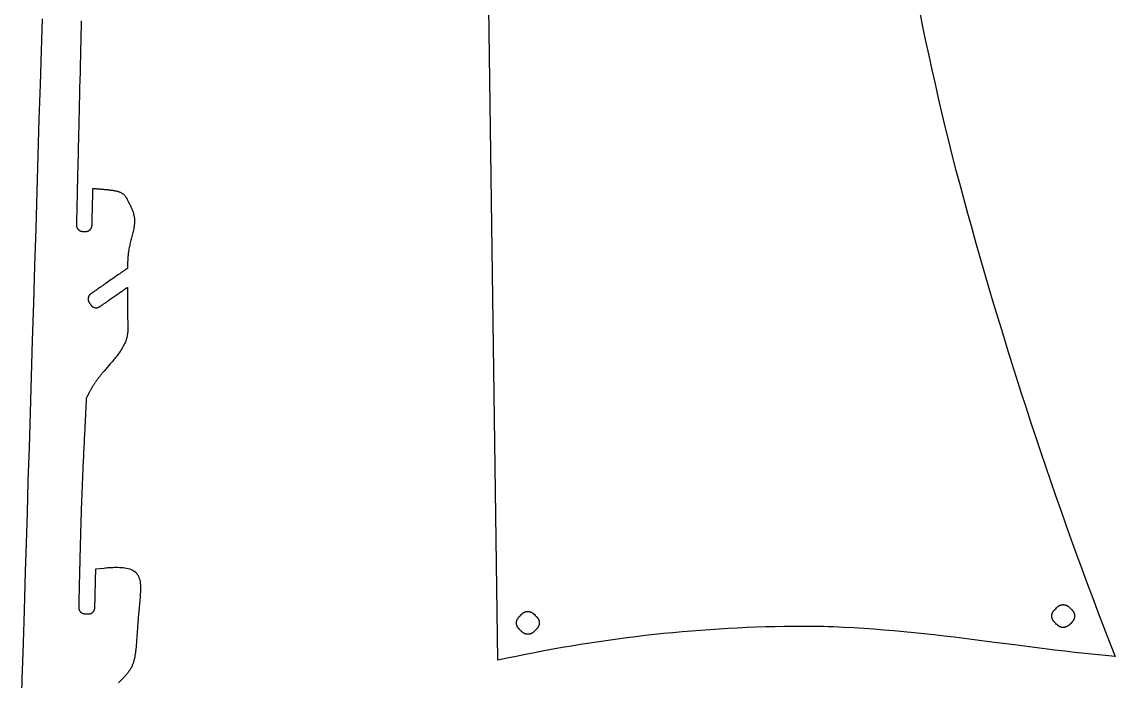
# Model space of a CAD drawing. Header units: millimetres. Extents: x -1615 to -947, y -821 to -185.
# Drawn here: x -1596.1 to -1266.5, y -605 to -406.3 of the extents above; entities that cross this region are included whole.
import ezdxf

# ---------------------------------------------------------------- set-up
doc = ezdxf.new("R2010")
doc.units = ezdxf.units.MM

msp = doc.modelspace()

# ---------------------------------------------------------------- linework, layer by layer
at = {"flags": 128}
for points in [[(-1325.420781, -403.522138), (-1324.527594, -407.834192), (-1323.620089, -412.142531), (-1322.696871, -416.446847), (-1321.756543, -420.746832), (-1320.797709, -425.042178), (-1319.818972, -429.332579), (-1318.818936, -433.617728), (-1317.796203, -437.897316), (-1316.749379, -442.171036), (-1315.677066, -446.43858), (-1314.577868, -450.699642), (-1314.017751, -452.827646), (-1313.450389, -454.953914), (-1312.225598, -459.481165), (-1310.985138, -464.004038), (-1309.729011, -468.522534), (-1308.457215, -473.036652), (-1307.169751, -477.546393), (-1305.866618, -482.051757), (-1304.547817, -486.552746), (-1303.213346, -491.04936), (-1301.863206, -495.541598), (-1300.497397, -500.029463), (-1299.115919, -504.512953), (-1297.718771, -508.99207), (-1296.305953, -513.466814), (-1294.877465, -517.937186), (-1293.433306, -522.403186), (-1291.973478, -526.864815), (-1290.497979, -531.322072), (-1289.00681, -535.77496), (-1287.499969, -540.223477), (-1285.977458, -544.667625), (-1284.439276, -549.107404), (-1282.885422, -553.542815), (-1281.315897, -557.973857), (-1279.7307, -562.400533), (-1278.129832, -566.822841), (-1276.513292, -571.240783), (-1274.881079, -575.654359), (-1273.233195, -580.06357), (-1271.569637, -584.468416), (-1269.890408, -588.868897), (-1268.195505, -593.265015), (-1266.48493, -597.656768), (-1269.523533, -597.361997), (-1272.560841, -597.049402), (-1275.596947, -596.72083), (-1278.631947, -596.37813), (-1281.665935, -596.023148), (-1284.699007, -595.657732), (-1290.762779, -594.90299), (-1296.824023, -594.128684), (-1302.883498, -593.349592), (-1308.941961, -592.580497), (-1311.971051, -592.204317), (-1315.000173, -591.836178), (-1318.029422, -591.477928), (-1321.058892, -591.131415), (-1324.088679, -590.798486), (-1327.118877, -590.480988), (-1330.149581, -590.18077), (-1333.180887, -589.899679), (-1336.212888, -589.639562), (-1339.24568, -589.402266), (-1342.279358, -589.18964), (-1345.314016, -589.003531), (-1348.34975, -588.845786), (-1349.868049, -588.778128), (-1351.386653, -588.718253), (-1352.905574, -588.666394), (-1354.424822, -588.62278), (-1355.944411, -588.587643), (-1357.464351, -588.561213), (-1358.984655, -588.543722), (-1360.505335, -588.535401), (-1362.026402, -588.536481), (-1363.547868, -588.547191), (-1366.345845, -588.584956), (-1369.142866, -588.640859), (-1371.938929, -588.714899), (-1374.734037, -588.807078), (-1377.528189, -588.917394), (-1380.321384, -589.045849), (-1383.113625, -589.192442), (-1385.90491, -589.357172), (-1388.695241, -589.540041), (-1391.484618, -589.741048), (-1394.27304, -589.960194), (-1397.060508, -590.197477), (-1399.847023, -590.452899), (-1402.632585, -590.726459), (-1405.417194, -591.018157), (-1408.20085, -591.327994), (-1410.983554, -591.65597), (-1413.765306, -592.002083), (-1416.546106, -592.366336), (-1419.325955, -592.748726), (-1422.104853, -593.149256), (-1424.882801, -593.567923), (-1427.659797, -594.00473), (-1430.435844, -594.459675), (-1433.210941, -594.932759), (-1435.985089, -595.423982), (-1438.758287, -595.933343), (-1441.530537, -596.460843), (-1444.301838, -597.006483), (-1447.072191, -597.570261), (-1449.841595, -598.152177), (-1452.610053, -598.752233), (-1455.393246, -394.651393)], [(-1596.143742, -608.82094), (-1596.006695, -604.313563), (-1595.851401, -599.206037), (-1595.676718, -593.460851), (-1595.481507, -587.040497), (-1595.264627, -579.907464), (-1595.025507, -572.042999), (-1594.765859, -563.503365), (-1594.487964, -554.363581), (-1594.194101, -544.698666), (-1593.886554, -534.583638), (-1593.567601, -524.093517), (-1593.239525, -513.303321), (-1592.904605, -502.288068), (-1592.565124, -491.122778), (-1592.223362, -479.882469), (-1591.8816, -468.64216), (-1591.542119, -457.47687), (-1591.2072, -446.461617), (-1590.879123, -435.671421), (-1590.560171, -425.1813), (-1590.252623, -415.066272), (-1589.95876, -405.401357)], [(-1578.221073, -405.980043), (-1578.268636, -407.940375), (-1578.318931, -410.013339), (-1578.371568, -412.182845), (-1578.426158, -414.432802), (-1578.482309, -416.747121), (-1578.539631, -419.10971), (-1578.597734, -421.50448), (-1578.656227, -423.91534), (-1578.71472, -426.3262), (-1578.772823, -428.72097), (-1578.830145, -431.083559), (-1578.886296, -433.397877), (-1578.940886, -435.647834), (-1578.993523, -437.81734), (-1579.043818, -439.890304), (-1579.091381, -441.850637), (-1579.13582, -443.682247), (-1579.176746, -445.369044), (-1579.213865, -446.898962), (-1579.247276, -448.276021), (-1579.277173, -449.508268), (-1579.303752, -450.603748), (-1579.327208, -451.570506), (-1579.347736, -452.416586), (-1579.365531, -453.150035), (-1579.380789, -453.778896), (-1579.393704, -454.311216), (-1579.404473, -454.75504), (-1579.413289, -455.118412), (-1579.420349, -455.409378), (-1579.425846, -455.635983), (-1579.429978, -455.806271), (-1579.432939, -455.928289), (-1579.434923, -456.010082), (-1579.436127, -456.059693), (-1579.436745, -456.08517), (-1579.436973, -456.094556), (-1579.437005, -456.095897), (-1579.437002, -456.095897), (-1579.436993, -456.095898), (-1579.436976, -456.095901), (-1579.436949, -456.095905), (-1579.436908, -456.095911), (-1579.436851, -456.09592), (-1579.436775, -456.095931), (-1579.436677, -456.095945), (-1579.436556, -456.095964), (-1579.436407, -456.095986), (-1579.436228, -456.096013), (-1579.436017, -456.096044), (-1579.435772, -456.096081), (-1579.435488, -456.096123), (-1579.435164, -456.096172), (-1579.434796, -456.096227), (-1579.434383, -456.096288), (-1579.433922, -456.096357), (-1579.433409, -456.096434), (-1579.432843, -456.096518), (-1579.432229, -456.09661), (-1579.431572, -456.096708), (-1579.430877, -456.096812), (-1579.43015, -456.096921), (-1579.429395, -456.097034), (-1579.428619, -456.09715), (-1579.427827, -456.097268), (-1579.427024, -456.097388), (-1579.426216, -456.097509), (-1579.425408, -456.097629), (-1579.424605, -456.097749), (-1579.423813, -456.097868), (-1579.423037, -456.097984), (-1579.422283, -456.098096), (-1579.421555, -456.098205), (-1579.42086, -456.098309), (-1579.420203, -456.098407), (-1579.419589, -456.098499), (-1579.419023, -456.098583), (-1579.41851, -456.09866), (-1579.418049, -456.098729), (-1579.417636, -456.098791), (-1579.417268, -456.098846), (-1579.416944, -456.098894), (-1579.416661, -456.098936), (-1579.416415, -456.098973), (-1579.416204, -456.099005), (-1579.416025, -456.099031), (-1579.415877, -456.099054), (-1579.415755, -456.099072), (-1579.415657, -456.099086), (-1579.415581, -456.099098), (-1579.415524, -456.099106), (-1579.415483, -456.099112), (-1579.415456, -456.099117), (-1579.415439, -456.099119), (-1579.415431, -456.09912), (-1579.415428, -456.099121), (-1579.415427, -456.099121), (-1579.415433, -456.099349), (-1579.415471, -456.100949), (-1579.415577, -456.105292), (-1579.415782, -456.113748), (-1579.416121, -456.12769), (-1579.416626, -456.148488), (-1579.417331, -456.177515), (-1579.418268, -456.21614), (-1579.419473, -456.265736), (-1579.420977, -456.327674), (-1579.422813, -456.403326), (-1579.425017, -456.494062), (-1579.427619, -456.601253), (-1579.430655, -456.726272), (-1579.434157, -456.870489), (-1579.438158, -457.035277), (-1579.442692, -457.222005), (-1579.447792, -457.432046), (-1579.453491, -457.666771), (-1579.459823, -457.92755), (-1579.466805, -458.215071), (-1579.474385, -458.527275), (-1579.482499, -458.861421), (-1579.491078, -459.214765), (-1579.500057, -459.584564), (-1579.509369, -459.968078), (-1579.518948, -460.362561), (-1579.528726, -460.765273), (-1579.538638, -461.17347), (-1579.548616, -461.584409), (-1579.558594, -461.995349), (-1579.568505, -462.403546), (-1579.578283, -462.806257), (-1579.587862, -463.200741), (-1579.597174, -463.584254), (-1579.606153, -463.954054), (-1579.614733, -464.307398), (-1579.622846, -464.641543), (-1579.630427, -464.953748), (-1579.637408, -465.241268), (-1579.64374, -465.502048), (-1579.649439, -465.736772), (-1579.654539, -465.946813), (-1579.659073, -466.133542), (-1579.663075, -466.298329), (-1579.666576, -466.442546), (-1579.669612, -466.567565), (-1579.672215, -466.674757), (-1579.674418, -466.765493), (-1579.676255, -466.841144), (-1579.677759, -466.903082), (-1579.678963, -466.952678), (-1579.679901, -466.991304), (-1579.680606, -467.02033), (-1579.681111, -467.041128), (-1579.681449, -467.05507), (-1579.681654, -467.063527), (-1579.68176, -467.067869), (-1579.681799, -467.069469), (-1579.681804, -467.069698), (-1579.687054, -467.287173), (-1579.687858, -467.321394), (-1579.688604, -467.358687), (-1579.689154, -467.398863), (-1579.689371, -467.441733), (-1579.689119, -467.487106), (-1579.68826, -467.534794), (-1579.686657, -467.584606), (-1579.684172, -467.636354), (-1579.68067, -467.689846), (-1579.676012, -467.744895), (-1579.670061, -467.80131), (-1579.662681, -467.858902), (-1579.653735, -467.917481), (-1579.643084, -467.976857), (-1579.630592, -468.036841), (-1579.616122, -468.097244), (-1579.599537, -468.157876), (-1579.580699, -468.218546), (-1579.559472, -468.279067), (-1579.535718, -468.339247), (-1579.509341, -468.398912), (-1579.480399, -468.457941), (-1579.448995, -468.516228), (-1579.415229, -468.573667), (-1579.379201, -468.630152), (-1579.341011, -468.685576), (-1579.300761, -468.739833), (-1579.25855, -468.792817), (-1579.214479, -468.844422), (-1579.168649, -468.894541), (-1579.12116, -468.943069), (-1579.072112, -468.989898), (-1579.021606, -469.034924), (-1578.969743, -469.078039), (-1578.916623, -469.119138), (-1578.862346, -469.158114), (-1578.807013, -469.194861), (-1578.750724, -469.229273), (-1578.693581, -469.261243), (-1578.635682, -469.290666), (-1578.577146, -469.317474), (-1578.518149, -469.341756), (-1578.458888, -469.363643), (-1578.399557, -469.383262), (-1578.34035, -469.400742), (-1578.281463, -469.416212), (-1578.223089, -469.429801), (-1578.165424, -469.441637), (-1578.108662, -469.45185), (-1578.052998, -469.460567), (-1577.998626, -469.467918), (-1577.945741, -469.474031), (-1577.894539, -469.479036), (-1577.845213, -469.483061), (-1577.797958, -469.486234), (-1577.752969, -469.488685), (-1577.71044, -469.490542), (-1577.670567, -469.491934), (-1577.633543, -469.49299), (-1577.383618, -469.499088), (-1577.167714, -469.504296), (-1577.13374, -469.505094), (-1577.096716, -469.505831), (-1577.05683, -469.506369), (-1577.014269, -469.50657), (-1576.969222, -469.506295), (-1576.921877, -469.505406), (-1576.872422, -469.503764), (-1576.821045, -469.501232), (-1576.767934, -469.497669), (-1576.713278, -469.492939), (-1576.657264, -469.486902), (-1576.60008, -469.479421), (-1576.541915, -469.470356), (-1576.482957, -469.459569), (-1576.423393, -469.446922), (-1576.363413, -469.432276), (-1576.303203, -469.415493), (-1576.242952, -469.396434), (-1576.182848, -469.374961), (-1576.12308, -469.350935), (-1576.063821, -469.324259), (-1576.005192, -469.294994), (-1575.947296, -469.263243), (-1575.890242, -469.229109), (-1575.834133, -469.192694), (-1575.779075, -469.1541), (-1575.725175, -469.113431), (-1575.672538, -469.070789), (-1575.62127, -469.026276), (-1575.571476, -468.979995), (-1575.523261, -468.932049), (-1575.476733, -468.88254), (-1575.431995, -468.83157), (-1575.389155, -468.779243), (-1575.348317, -468.72566), (-1575.309587, -468.670925), (-1575.273071, -468.615139), (-1575.238874, -468.558406), (-1575.207103, -468.500828), (-1575.177862, -468.442508), (-1575.151219, -468.383563), (-1575.127085, -468.324172), (-1575.105332, -468.264531), (-1575.085831, -468.204834), (-1575.068455, -468.145276), (-1575.053076, -468.086051), (-1575.039567, -468.027354), (-1575.027798, -467.969379), (-1575.017643, -467.912322), (-1575.008974, -467.856376), (-1575.001662, -467.801737), (-1574.99558, -467.748599), (-1574.9906, -467.697157), (-1574.986593, -467.647605), (-1574.983433, -467.600138), (-1574.980991, -467.554951), (-1574.97914, -467.512238), (-1574.97775, -467.472194), (-1574.976695, -467.435014), (-1574.970597, -467.184036), (-1574.970592, -467.183814), (-1574.970554, -467.182259), (-1574.970452, -467.178038), (-1574.970252, -467.169817), (-1574.969923, -467.156265), (-1574.969432, -467.136047), (-1574.968747, -467.107831), (-1574.967835, -467.070284), (-1574.966665, -467.022073), (-1574.965203, -466.961864), (-1574.963417, -466.888325), (-1574.961276, -466.800123), (-1574.958746, -466.695924), (-1574.955795, -466.574396), (-1574.952391, -466.434205), (-1574.948501, -466.274019), (-1574.944094, -466.092504), (-1574.939137, -465.888328), (-1574.933596, -465.660157), (-1574.927441, -465.406658), (-1574.920655, -465.127166), (-1574.913286, -464.823678), (-1574.905399, -464.498863), (-1574.897059, -464.155384), (-1574.888331, -463.79591), (-1574.879279, -463.423105), (-1574.869968, -463.039635), (-1574.860463, -462.648168), (-1574.850828, -462.251368), (-1574.841129, -461.851903), (-1574.83143, -461.452437), (-1574.821795, -461.055637), (-1574.81229, -460.66417), (-1574.802979, -460.2807), (-1574.793927, -459.907895), (-1574.785199, -459.548421), (-1574.776859, -459.204942), (-1574.768972, -458.880127), (-1574.761603, -458.576639), (-1574.754817, -458.297147), (-1574.748662, -458.043648), (-1574.743122, -457.815477), (-1574.738164, -457.611301), (-1574.733757, -457.429786), (-1574.729867, -457.2696), (-1574.726463, -457.129409), (-1574.723513, -457.007881), (-1574.720983, -456.903682), (-1574.718841, -456.81548), (-1574.717055, -456.741941), (-1574.715593, -456.681732), (-1574.714423, -456.633521), (-1574.713511, -456.595974), (-1574.712826, -456.567758), (-1574.712335, -456.54754), (-1574.712006, -456.533988), (-1574.711806, -456.525767), (-1574.711704, -456.521546), (-1574.711666, -456.519991), (-1574.711661, -456.519769), (-1574.003802, -456.57545), (-1573.892388, -456.584219), (-1573.770805, -456.593817), (-1573.6395, -456.604239), (-1573.498919, -456.615479), (-1573.349512, -456.62753), (-1573.191726, -456.640388), (-1573.026009, -456.654047), (-1572.852808, -456.6685), (-1572.672572, -456.683742), (-1572.485748, -456.699767), (-1572.292783, -456.716569), (-1572.094127, -456.734142), (-1571.890225, -456.752482), (-1571.681527, -456.771581), (-1571.46848, -456.791434), (-1571.251532, -456.812035), (-1571.03113, -456.833379), (-1570.807722, -456.85546), (-1570.581756, -456.878271), (-1570.353681, -456.901808), (-1570.123953, -456.926107), (-1569.893073, -456.951381), (-1569.661552, -456.977884), (-1569.429899, -457.005872), (-1569.198625, -457.035601), (-1568.96824, -457.067325), (-1568.739254, -457.101299), (-1568.512179, -457.137779), (-1568.287523, -457.17702), (-1568.065798, -457.219278), (-1567.847514, -457.264807), (-1567.63318, -457.313862), (-1567.423308, -457.366699), (-1567.218407, -457.423574), (-1567.018989, -457.48474), (-1566.825563, -457.550455), (-1566.638639, -457.620972), (-1566.458728, -457.696546), (-1566.28634, -457.777434), (-1566.121986, -457.863891), (-1565.96605, -457.956018), (-1565.818418, -458.053309), (-1565.678849, -458.155104), (-1565.547103, -458.260741), (-1565.422939, -458.369562), (-1565.306117, -458.480907), (-1565.196396, -458.594114), (-1565.093537, -458.708524), (-1564.997299, -458.823477), (-1564.907441, -458.938313), (-1564.823723, -459.052372), (-1564.745905, -459.164994), (-1564.673746, -459.275518), (-1564.607007, -459.383284), (-1564.545446, -459.487633), (-1564.488823, -459.587904), (-1564.436898, -459.683438), (-1564.389431, -459.773574), (-1564.346182, -459.857652), (-1564.05781, -460.426883), (-1563.577471, -461.374457), (-1563.502001, -461.523635), (-1563.420426, -461.686635), (-1563.333845, -461.863066), (-1563.243358, -462.052536), (-1563.150065, -462.254654), (-1563.055065, -462.469029), (-1562.959459, -462.695269), (-1562.864346, -462.932984), (-1562.770826, -463.18178), (-1562.679998, -463.441268), (-1562.592963, -463.711056), (-1562.510819, -463.990752), (-1562.434668, -464.279966), (-1562.365607, -464.578304), (-1562.304739, -464.885378), (-1562.253161, -465.200794), (-1562.211973, -465.524161), (-1562.182276, -465.855089), (-1562.16517, -466.193185), (-1562.161753, -466.538059), (-1562.172757, -466.889289), (-1562.19744, -467.246335), (-1562.234689, -467.608626), (-1562.283394, -467.975592), (-1562.342443, -468.346663), (-1562.410724, -468.721268), (-1562.487126, -469.098838), (-1562.570538, -469.478801), (-1562.659848, -469.860588), (-1562.753945, -470.243629), (-1562.851718, -470.627352), (-1562.952054, -471.011188), (-1563.053843, -471.394567), (-1563.155973, -471.776917), (-1563.257333, -472.15767), (-1563.356811, -472.536253), (-1563.453296, -472.912099), (-1563.545676, -473.284635), (-1563.632841, -473.653291), (-1563.713678, -474.017498), (-1563.787322, -474.376692), (-1563.853892, -474.730338), (-1563.913752, -475.077908), (-1563.967267, -475.418874), (-1564.014803, -475.752708), (-1564.056722, -476.078882), (-1564.093391, -476.396869), (-1564.125174, -476.706139), (-1564.152435, -477.006166), (-1564.175539, -477.296421), (-1564.19485, -477.576376), (-1564.210735, -477.845503), (-1564.223556, -478.103275), (-1564.233679, -478.349162), (-1564.241468, -478.582638), (-1564.247288, -478.803175), (-1564.251504, -479.010243), (-1564.25448, -479.203317), (-1564.256581, -479.381866), (-1564.267886, -480.584004), (-1564.268109, -480.584159), (-1564.269671, -480.585245), (-1564.27391, -480.588193), (-1564.282165, -480.593934), (-1564.295774, -480.603399), (-1564.316076, -480.617519), (-1564.34441, -480.637225), (-1564.382114, -480.663448), (-1564.430528, -480.697119), (-1564.490988, -480.739168), (-1564.564835, -480.790528), (-1564.653407, -480.852128), (-1564.758042, -480.9249), (-1564.880079, -481.009775), (-1565.020856, -481.107684), (-1565.181713, -481.219558), (-1565.363988, -481.346327), (-1565.569019, -481.488923), (-1565.798145, -481.648277), (-1566.052705, -481.82532), (-1566.333367, -482.020517), (-1566.638125, -482.232472), (-1566.964301, -482.459322), (-1567.309217, -482.699207), (-1567.670197, -482.950263), (-1568.044562, -483.210629), (-1568.429637, -483.478443), (-1568.822743, -483.751843), (-1569.221204, -484.028967), (-1569.622342, -484.307953), (-1570.02348, -484.586939), (-1570.421941, -484.864063), (-1570.815047, -485.137463), (-1571.200122, -485.405277), (-1571.574487, -485.665643), (-1571.935467, -485.916699), (-1572.280383, -486.156583), (-1572.606559, -486.383434), (-1572.911317, -486.595389), (-1573.191979, -486.790586), (-1573.446539, -486.967628), (-1573.675665, -487.126982), (-1573.880696, -487.269579), (-1574.062971, -487.396348), (-1574.223828, -487.508222), (-1574.364605, -487.606131), (-1574.486642, -487.691006), (-1574.591277, -487.763778), (-1574.679849, -487.825378), (-1574.753696, -487.876738), (-1574.814156, -487.918787), (-1574.86257, -487.952458), (-1574.900274, -487.978681), (-1574.928608, -487.998387), (-1574.94891, -488.012507), (-1574.962519, -488.021972), (-1574.970774, -488.027713), (-1574.975013, -488.030661), (-1574.976575, -488.031747), (-1574.976798, -488.031902), (-1575.155375, -488.156079), (-1575.183462, -488.175637), (-1575.213993, -488.197056), (-1575.246736, -488.220336), (-1575.281455, -488.245474), (-1575.317916, -488.272471), (-1575.355887, -488.301324), (-1575.395132, -488.332033), (-1575.435418, -488.364596), (-1575.476511, -488.399013), (-1575.518177, -488.435281), (-1575.560181, -488.473401), (-1575.602291, -488.51337), (-1575.644271, -488.555188), (-1575.685888, -488.598853), (-1575.726908, -488.644364), (-1575.767098, -488.69172), (-1575.806222, -488.74092), (-1575.844047, -488.791963), (-1575.880339, -488.844847), (-1575.914864, -488.899571), (-1575.947423, -488.956111), (-1575.977955, -489.014345), (-1576.006433, -489.074131), (-1576.032831, -489.135324), (-1576.057123, -489.197779), (-1576.079282, -489.261354), (-1576.099282, -489.325903), (-1576.117096, -489.391283), (-1576.132699, -489.45735), (-1576.146064, -489.52396), (-1576.157164, -489.590968), (-1576.165973, -489.658231), (-1576.172466, -489.725605), (-1576.176614, -489.792945), (-1576.178393, -489.860108), (-1576.177776, -489.926949), (-1576.174736, -489.993325), (-1576.169247, -490.059091), (-1576.161283, -490.124104), (-1576.150817, -490.188219), (-1576.137865, -490.251302), (-1576.122603, -490.313263), (-1576.105251, -490.374021), (-1576.086027, -490.433494), (-1576.065152, -490.491602), (-1576.042843, -490.548263), (-1576.019319, -490.603397), (-1575.9948, -490.656924), (-1575.969504, -490.708761), (-1575.943651, -490.758828), (-1575.917458, -490.807044), (-1575.891146, -490.853328), (-1575.864932, -490.8976), (-1575.839037, -490.939778), (-1575.813678, -490.979782), (-1575.789075, -491.01753), (-1575.765446, -491.052942), (-1575.743011, -491.085936), (-1575.721989, -491.116432), (-1575.579247, -491.321686), (-1575.455897, -491.49894), (-1575.436469, -491.526819), (-1575.41519, -491.557123), (-1575.39206, -491.589619), (-1575.367078, -491.624072), (-1575.340244, -491.660251), (-1575.311556, -491.697921), (-1575.281014, -491.736849), (-1575.248618, -491.776801), (-1575.214367, -491.817543), (-1575.17826, -491.858843), (-1575.140298, -491.900467), (-1575.100478, -491.94218), (-1575.058801, -491.98375), (-1575.015267, -492.024944), (-1574.969873, -492.065527), (-1574.922621, -492.105266), (-1574.873509, -492.143928), (-1574.822537, -492.181278), (-1574.769704, -492.217085), (-1574.715009, -492.251113), (-1574.658477, -492.283165), (-1574.600228, -492.31318), (-1574.540407, -492.341135), (-1574.47916, -492.367004), (-1574.416631, -492.390763), (-1574.352966, -492.412386), (-1574.288311, -492.43185), (-1574.222809, -492.44913), (-1574.156608, -492.4642), (-1574.08985, -492.477037), (-1574.022683, -492.487615), (-1573.955251, -492.495909), (-1573.887698, -492.501896), (-1573.820172, -492.50555), (-1573.752815, -492.506847), (-1573.685775, -492.505761), (-1573.619196, -492.502269), (-1573.553222, -492.496345), (-1573.488, -492.487965), (-1573.423675, -492.477104), (-1573.36038, -492.463778), (-1573.298209, -492.448164), (-1573.237242, -492.430481), (-1573.177562, -492.410947), (-1573.119248, -492.38978), (-1573.062384, -492.367199), (-1573.00705, -492.343421), (-1572.953328, -492.318664), (-1572.901299, -492.293148), (-1572.851045, -492.26709), (-1572.802647, -492.240708), (-1572.756187, -492.214221), (-1572.711745, -492.187846), (-1572.669405, -492.161802), (-1572.629246, -492.136308), (-1572.59135, -492.111581), (-1572.555799, -492.087839), (-1572.522675, -492.065301), (-1572.492058, -492.044185), (-1572.285991, -491.900821), (-1572.285824, -491.900705), (-1572.284659, -491.899895), (-1572.281496, -491.897695), (-1572.275337, -491.89341), (-1572.265182, -491.886347), (-1572.250033, -491.87581), (-1572.228891, -491.861105), (-1572.200758, -491.841536), (-1572.164634, -491.81641), (-1572.11952, -491.78503), (-1572.064419, -491.746704), (-1571.99833, -491.700735), (-1571.920255, -491.646429), (-1571.829196, -491.583091), (-1571.724153, -491.510027), (-1571.604128, -491.426542), (-1571.468122, -491.331941), (-1571.315136, -491.225529), (-1571.144171, -491.106612), (-1570.954228, -490.974495), (-1570.744809, -490.82883), (-1570.51741, -490.670659), (-1570.274031, -490.501373), (-1570.016668, -490.322361), (-1569.747319, -490.135011), (-1569.467982, -489.940714), (-1569.180654, -489.740859), (-1568.887333, -489.536836), (-1568.590017, -489.330033), (-1568.290704, -489.121841), (-1567.99139, -488.91365), (-1567.694074, -488.706847), (-1567.400754, -488.502824), (-1567.113426, -488.302969), (-1566.834089, -488.108672), (-1566.56474, -487.921322), (-1566.307377, -487.74231), (-1566.063997, -487.573024), (-1565.836599, -487.414853), (-1565.627179, -487.269188), (-1565.437236, -487.137071), (-1565.266271, -487.018154), (-1565.113285, -486.911742), (-1564.977279, -486.817141), (-1564.857254, -486.733656), (-1564.752211, -486.660592), (-1564.661152, -486.597254), (-1564.583077, -486.542948), (-1564.516989, -486.496979), (-1564.461887, -486.458653), (-1564.416774, -486.427273), (-1564.380649, -486.402147), (-1564.352516, -486.382578), (-1564.331374, -486.367873), (-1564.316225, -486.357336), (-1564.306071, -486.350272), (-1564.299911, -486.345988), (-1564.296748, -486.343788), (-1564.295583, -486.342978), (-1564.295417, -486.342862), (-1564.302031, -488.067493), (-1564.30306, -488.33882), (-1564.304118, -488.634199), (-1564.305133, -488.951814), (-1564.306032, -489.289848), (-1564.306746, -489.646484), (-1564.307203, -490.019905), (-1564.307331, -490.408295), (-1564.30706, -490.809835), (-1564.306317, -491.222711), (-1564.305033, -491.645104), (-1564.303135, -492.075197), (-1564.300551, -492.511175), (-1564.297212, -492.95122), (-1564.293046, -493.393515), (-1564.287981, -493.836244), (-1564.281945, -494.277589), (-1564.274869, -494.715733), (-1564.26668, -495.14886), (-1564.257308, -495.575154), (-1564.24668, -495.992796), (-1564.234905, -496.400402), (-1564.222804, -496.798313), (-1564.211378, -497.187301), (-1564.201628, -497.568139), (-1564.194555, -497.941599), (-1564.191159, -498.308455), (-1564.192441, -498.669479), (-1564.199402, -499.025442), (-1564.213041, -499.377119), (-1564.234362, -499.725281), (-1564.264362, -500.070702), (-1564.304045, -500.414153), (-1564.35441, -500.756407), (-1564.416457, -501.098237), (-1564.491189, -501.440416), (-1564.579604, -501.783715), (-1564.682705, -502.128909), (-1564.801492, -502.476768), (-1564.936965, -502.828067), (-1565.090125, -503.183577), (-1565.261506, -503.543731), (-1565.449767, -503.9076), (-1565.653101, -504.273916), (-1565.8697, -504.641411), (-1566.097758, -505.008816), (-1566.335466, -505.374863), (-1566.581018, -505.738283), (-1566.832606, -506.097807), (-1567.088422, -506.452167), (-1567.346659, -506.800096), (-1567.60551, -507.140323), (-1567.863166, -507.471581), (-1568.117822, -507.792601), (-1568.367668, -508.102115), (-1568.610899, -508.398855), (-1568.845706, -508.681551), (-1569.070281, -508.948935), (-1569.282818, -509.199739), (-1569.48151, -509.432694), (-1570.828604, -511.005577), (-1571.238753, -511.484304), (-1571.30329, -511.559645), (-1571.373612, -511.641818), (-1571.449351, -511.730472), (-1571.530141, -511.825259), (-1571.615614, -511.925829), (-1571.705403, -512.031832), (-1571.799139, -512.142918), (-1571.896457, -512.258739), (-1571.996988, -512.378944), (-1572.100366, -512.503185), (-1572.206222, -512.631111), (-1572.314191, -512.762373), (-1572.423903, -512.896622), (-1572.534993, -513.033508), (-1572.647092, -513.172682), (-1572.759834, -513.313793), (-1572.872851, -513.456493), (-1572.985775, -513.600432), (-1573.09824, -513.74526), (-1573.209878, -513.890628), (-1573.320382, -514.036245), (-1573.429685, -514.182054), (-1573.537779, -514.328055), (-1573.644657, -514.474249), (-1573.750313, -514.620639), (-1573.854738, -514.767224), (-1573.957927, -514.914006), (-1574.059872, -515.060985), (-1574.160565, -515.208164), (-1574.26, -515.355543), (-1574.358169, -515.503124), (-1574.455066, -515.650906), (-1574.550682, -515.798892), (-1574.645012, -515.947082), (-1574.738048, -516.095478), (-1574.829783, -516.244081), (-1574.920209, -516.392891), (-1575.00932, -516.54191), (-1575.097108, -516.691139), (-1575.183567, -516.840579), (-1575.268671, -516.990166), (-1575.352324, -517.139575), (-1575.434411, -517.288417), (-1575.514819, -517.436301), (-1575.593434, -517.582838), (-1575.67014, -517.727639), (-1575.744824, -517.870313), (-1575.817372, -518.010471), (-1575.88767, -518.147723), (-1575.955602, -518.281678), (-1576.021056, -518.411949), (-1576.083916, -518.538143), (-1576.144069, -518.659873), (-1576.2014, -518.776748), (-1576.255796, -518.888378), (-1576.307141, -518.994373), (-1576.355322, -519.094344), (-1576.400225, -519.187901), (-1576.441735, -519.274655), (-1576.721147, -519.859769), (-1576.863761, -522.677317), (-1576.886202, -523.120723), (-1576.910659, -523.604249), (-1576.93701, -524.12575), (-1576.96513, -524.683083), (-1576.994897, -525.274103), (-1577.026188, -525.896667), (-1577.058879, -526.548631), (-1577.092849, -527.227851), (-1577.127973, -527.932184), (-1577.164128, -528.659484), (-1577.201191, -529.407609), (-1577.23904, -530.174414), (-1577.277552, -530.957756), (-1577.316602, -531.755491), (-1577.356068, -532.565474), (-1577.395828, -533.385563), (-1577.435757, -534.213612), (-1577.475733, -535.047479), (-1577.515633, -535.885019), (-1577.555333, -536.724088), (-1577.594728, -537.56291), (-1577.633777, -538.40118), (-1577.672456, -539.238958), (-1577.710743, -540.076307), (-1577.748613, -540.913287), (-1577.786044, -541.749961), (-1577.823012, -542.586391), (-1577.859493, -543.422637), (-1577.895465, -544.258761), (-1577.930903, -545.094825), (-1577.965784, -545.930891), (-1578.000085, -546.76702), (-1578.033782, -547.603274), (-1578.066853, -548.439714), (-1578.099272, -549.276402), (-1578.131018, -550.113399), (-1578.162066, -550.950768), (-1578.192393, -551.78857), (-1578.221976, -552.626866), (-1578.250791, -553.465717), (-1578.278817, -554.304819), (-1578.30604, -555.142394), (-1578.332449, -555.976299), (-1578.358031, -556.804388), (-1578.382775, -557.624518), (-1578.406669, -558.434545), (-1578.429701, -559.232324), (-1578.451861, -560.015712), (-1578.473135, -560.782563), (-1578.493513, -561.530735), (-1578.512983, -562.258082), (-1578.531532, -562.96246), (-1578.54915, -563.641726), (-1578.565824, -564.293734), (-1578.581542, -564.916342), (-1578.596294, -565.507404), (-1578.610067, -566.064777), (-1578.62285, -566.586315), (-1578.63463, -567.069876), (-1578.713768, -570.331069), (-1578.713775, -570.331319), (-1578.713817, -570.333069), (-1578.713932, -570.337819), (-1578.714157, -570.347069), (-1578.714527, -570.362319), (-1578.715079, -570.385069), (-1578.715849, -570.416818), (-1578.716874, -570.459068), (-1578.718191, -570.513317), (-1578.719835, -570.581067), (-1578.721843, -570.663816), (-1578.724251, -570.763065), (-1578.727096, -570.880314), (-1578.730414, -571.017062), (-1578.734242, -571.17481), (-1578.738616, -571.355059), (-1578.743572, -571.559306), (-1578.749147, -571.789054), (-1578.755377, -572.045801), (-1578.762298, -572.331048), (-1578.76993, -572.645545), (-1578.778216, -572.987042), (-1578.787085, -573.352538), (-1578.796464, -573.739034), (-1578.806279, -574.143529), (-1578.816458, -574.563025), (-1578.826928, -574.994521), (-1578.837617, -575.435016), (-1578.848451, -575.881511), (-1578.859358, -576.331007), (-1578.870265, -576.780502), (-1578.8811, -577.226997), (-1578.891788, -577.667493), (-1578.902259, -578.098988), (-1578.912438, -578.518484), (-1578.922253, -578.922979), (-1578.931632, -579.309475), (-1578.9405, -579.674971), (-1578.948787, -580.016468), (-1578.956418, -580.330965), (-1578.96334, -580.616212), (-1578.96957, -580.872959), (-1578.975145, -581.102707), (-1578.980101, -581.306954), (-1578.984475, -581.487203), (-1578.988302, -581.644951), (-1578.991621, -581.781699), (-1578.994466, -581.898948), (-1578.996874, -581.998197), (-1578.998882, -582.080946), (-1579.000526, -582.148696), (-1579.001842, -582.202945), (-1579.002867, -582.245195), (-1579.003638, -582.276944), (-1579.00419, -582.299694), (-1579.00456, -582.314944), (-1579.004784, -582.324194), (-1579.0049, -582.328944), (-1579.004942, -582.330694), (-1579.004948, -582.330944), (-1579.010239, -582.548419), (-1579.01105, -582.58264), (-1579.011802, -582.619933), (-1579.01236, -582.660109), (-1579.012585, -582.702979), (-1579.012341, -582.748352), (-1579.01149, -582.79604), (-1579.009895, -582.845852), (-1579.007419, -582.8976), (-1579.003925, -582.951093), (-1578.999275, -583.006141), (-1578.993332, -583.062556), (-1578.985959, -583.120148), (-1578.977019, -583.178727), (-1578.966374, -583.238103), (-1578.953888, -583.298088), (-1578.939422, -583.35849), (-1578.922841, -583.419122), (-1578.904006, -583.479793), (-1578.882781, -583.540313), (-1578.859028, -583.600493), (-1578.832649, -583.660158), (-1578.803706, -583.719187), (-1578.772299, -583.777474), (-1578.738529, -583.834913), (-1578.702496, -583.891397), (-1578.6643, -583.946821), (-1578.624043, -584.001077), (-1578.581825, -584.05406), (-1578.537746, -584.105664), (-1578.491906, -584.155782), (-1578.444407, -584.204308), (-1578.39535, -584.251136), (-1578.344833, -584.296159), (-1578.292959, -584.339271), (-1578.239827, -584.380367), (-1578.185539, -584.419339), (-1578.130194, -584.456082), (-1578.073893, -584.490489), (-1578.016737, -584.522454), (-1577.958826, -584.55187), (-1577.900277, -584.578672), (-1577.841268, -584.602948), (-1577.781995, -584.624827), (-1577.722652, -584.644438), (-1577.663433, -584.661909), (-1577.604533, -584.677371), (-1577.546148, -584.690951), (-1577.488471, -584.702778), (-1577.431698, -584.712981), (-1577.376023, -584.721689), (-1577.32164, -584.729031), (-1577.268745, -584.735135), (-1577.217533, -584.740131), (-1577.168197, -584.744146), (-1577.120933, -584.747311), (-1577.075935, -584.749753), (-1577.033398, -584.751603), (-1576.993517, -584.752987), (-1576.956487, -584.754036), (-1576.706514, -584.760086), (-1576.706512, -584.760086), (-1576.7065, -584.760086), (-1576.706465, -584.760087), (-1576.706398, -584.760087), (-1576.706288, -584.760088), (-1576.706123, -584.760089), (-1576.705894, -584.760091), (-1576.705588, -584.760094), (-1576.705196, -584.760097), (-1576.704706, -584.760102), (-1576.704107, -584.760107), (-1576.703389, -584.760113), (-1576.702541, -584.76012), (-1576.701552, -584.760129), (-1576.70041, -584.760138), (-1576.699106, -584.76015), (-1576.697629, -584.760162), (-1576.695967, -584.760177), (-1576.69411, -584.760192), (-1576.692046, -584.76021), (-1576.689771, -584.76023), (-1576.687301, -584.760251), (-1576.684656, -584.760273), (-1576.681861, -584.760297), (-1576.678934, -584.760323), (-1576.6759, -584.760349), (-1576.672778, -584.760375), (-1576.669592, -584.760403), (-1576.666362, -584.76043), (-1576.66311, -584.760458), (-1576.659858, -584.760486), (-1576.656628, -584.760514), (-1576.653442, -584.760541), (-1576.65032, -584.760568), (-1576.647286, -584.760594), (-1576.644359, -584.760619), (-1576.641563, -584.760643), (-1576.638919, -584.760666), (-1576.636449, -584.760687), (-1576.634174, -584.760706), (-1576.63211, -584.760724), (-1576.630253, -584.76074), (-1576.628591, -584.760754), (-1576.627113, -584.760767), (-1576.62581, -584.760778), (-1576.624668, -584.760788), (-1576.623679, -584.760796), (-1576.622831, -584.760803), (-1576.622113, -584.76081), (-1576.621514, -584.760815), (-1576.621024, -584.760819), (-1576.620632, -584.760822), (-1576.620326, -584.760825), (-1576.620096, -584.760827), (-1576.619932, -584.760828), (-1576.619822, -584.760829), (-1576.619755, -584.76083), (-1576.61972, -584.76083), (-1576.619708, -584.76083), (-1576.619706, -584.76083), (-1576.619704, -584.76083), (-1576.619691, -584.760831), (-1576.619657, -584.760832), (-1576.619591, -584.760835), (-1576.619481, -584.760839), (-1576.619317, -584.760846), (-1576.619089, -584.760855), (-1576.618785, -584.760867), (-1576.618395, -584.760883), (-1576.617908, -584.760903), (-1576.617312, -584.760926), (-1576.616599, -584.760955), (-1576.615755, -584.760989), (-1576.614772, -584.761029), (-1576.613637, -584.761074), (-1576.612341, -584.761127), (-1576.610871, -584.761186), (-1576.609219, -584.761252), (-1576.607372, -584.761326), (-1576.60532, -584.761409), (-1576.603058, -584.7615), (-1576.600602, -584.761599), (-1576.597973, -584.761704), (-1576.595193, -584.761816), (-1576.592284, -584.761933), (-1576.589266, -584.762055), (-1576.586163, -584.76218), (-1576.582994, -584.762307), (-1576.579783, -584.762436), (-1576.57655, -584.762566), (-1576.573317, -584.762696), (-1576.570105, -584.762826), (-1576.566937, -584.762953), (-1576.563833, -584.763078), (-1576.560816, -584.763199), (-1576.557906, -584.763316), (-1576.555126, -584.763428), (-1576.552497, -584.763534), (-1576.550041, -584.763633), (-1576.547779, -584.763724), (-1576.545727, -584.763806), (-1576.543881, -584.763881), (-1576.542228, -584.763947), (-1576.540759, -584.764006), (-1576.539462, -584.764058), (-1576.538328, -584.764104), (-1576.537344, -584.764144), (-1576.536501, -584.764178), (-1576.535787, -584.764206), (-1576.535192, -584.76423), (-1576.534705, -584.76425), (-1576.534314, -584.764265), (-1576.53401, -584.764278), (-1576.533782, -584.764287), (-1576.533618, -584.764293), (-1576.533509, -584.764298), (-1576.533442, -584.764301), (-1576.533408, -584.764302), (-1576.533395, -584.764302), (-1576.533394, -584.764303), (-1576.317406, -584.769594), (-1576.28342, -584.770404), (-1576.246382, -584.771155), (-1576.206481, -584.771708), (-1576.163904, -584.771925), (-1576.118842, -584.771666), (-1576.071481, -584.770794), (-1576.02201, -584.76917), (-1575.970617, -584.766654), (-1575.917492, -584.76311), (-1575.862821, -584.758396), (-1575.806793, -584.752377), (-1575.749597, -584.744911), (-1575.691421, -584.735862), (-1575.632454, -584.72509), (-1575.572882, -584.712457), (-1575.512896, -584.697824), (-1575.452683, -584.681053), (-1575.392432, -584.662004), (-1575.33233, -584.64054), (-1575.272566, -584.616522), (-1575.213315, -584.589851), (-1575.154696, -584.560589), (-1575.096814, -584.528841), (-1575.039774, -584.494707), (-1574.983682, -584.458291), (-1574.928643, -584.419696), (-1574.874763, -584.379025), (-1574.822147, -584.336379), (-1574.7709, -584.291862), (-1574.721127, -584.245577), (-1574.672934, -584.197626), (-1574.626427, -584.148112), (-1574.58171, -584.097137), (-1574.538889, -584.044805), (-1574.49807, -583.991218), (-1574.459357, -583.936478), (-1574.422856, -583.88069), (-1574.388673, -583.823954), (-1574.356912, -583.766374), (-1574.327679, -583.708053), (-1574.301041, -583.649109), (-1574.276908, -583.58972), (-1574.255154, -583.530082), (-1574.23565, -583.470389), (-1574.218268, -583.410835), (-1574.202882, -583.351615), (-1574.189363, -583.292924), (-1574.177584, -583.234956), (-1574.167417, -583.177906), (-1574.158734, -583.121968), (-1574.151408, -583.067337), (-1574.14531, -583.014207), (-1574.140315, -582.962773), (-1574.136292, -582.91323), (-1574.133116, -582.865771), (-1574.130658, -582.820592), (-1574.128791, -582.777887), (-1574.127387, -582.73785), (-1574.126318, -582.700677), (-1574.120125, -582.449747), (-1574.120119, -582.449512), (-1574.120079, -582.447866), (-1574.119971, -582.443399), (-1574.11976, -582.434701), (-1574.119412, -582.420359), (-1574.118894, -582.398965), (-1574.11817, -582.369107), (-1574.117207, -582.329376), (-1574.11597, -582.278359), (-1574.114425, -582.214646), (-1574.112539, -582.136828), (-1574.110276, -582.043493), (-1574.107603, -581.933231), (-1574.104486, -581.804631), (-1574.100889, -581.656283), (-1574.09678, -581.486775), (-1574.092124, -581.294698), (-1574.086886, -581.078641), (-1574.081033, -580.837193), (-1574.07453, -580.568943), (-1574.06736, -580.273187), (-1574.059575, -579.95204), (-1574.051242, -579.608323), (-1574.042431, -579.244857), (-1574.033209, -578.864465), (-1574.023646, -578.469966), (-1574.013809, -578.064183), (-1574.003766, -577.649936), (-1573.993587, -577.230046), (-1573.98334, -576.807336), (-1573.973092, -576.384625), (-1573.962913, -575.964736), (-1573.952871, -575.550489), (-1573.943034, -575.144705), (-1573.93347, -574.750207), (-1573.924249, -574.369814), (-1573.915437, -574.006349), (-1573.907105, -573.662632), (-1573.89932, -573.341485), (-1573.89215, -573.045728), (-1573.885647, -572.777479), (-1573.879794, -572.53603), (-1573.874556, -572.319973), (-1573.869899, -572.127896), (-1573.86579, -571.958389), (-1573.862194, -571.81004), (-1573.859076, -571.68144), (-1573.856403, -571.571178), (-1573.854141, -571.477843), (-1573.852254, -571.400025), (-1573.85071, -571.336313), (-1573.849473, -571.285296), (-1573.84851, -571.245564), (-1573.847786, -571.215706), (-1573.847267, -571.194312), (-1573.84692, -571.179971), (-1573.846709, -571.171272), (-1573.8466, -571.166805), (-1573.84656, -571.16516), (-1573.846555, -571.164924), (-1571.434485, -570.942489), (-1571.055216, -570.907761), (-1570.643561, -570.871535), (-1570.203314, -570.835648), (-1569.738269, -570.801938), (-1569.252222, -570.772242), (-1568.748966, -570.748399), (-1568.232297, -570.732246), (-1567.706008, -570.725622), (-1567.173894, -570.730362), (-1566.639751, -570.748307), (-1566.107371, -570.781293), (-1565.580551, -570.831158), (-1565.063084, -570.89974), (-1564.558765, -570.988877), (-1564.071389, -571.100406), (-1563.60475, -571.236166), (-1563.162642, -571.397994), (-1562.74886, -571.587727), (-1562.3672, -571.807205), (-1562.021454, -572.058264), (-1561.71444, -572.342115), (-1561.44506, -572.657457), (-1561.211239, -573.002365), (-1561.0109, -573.37491), (-1560.841968, -573.773164), (-1560.702367, -574.195202), (-1560.590022, -574.639095), (-1560.502857, -575.102915), (-1560.438796, -575.584737), (-1560.395763, -576.082632), (-1560.371683, -576.594672), (-1560.364481, -577.118932), (-1560.372079, -577.653483), (-1560.392403, -578.196398), (-1560.423377, -578.745749), (-1560.462925, -579.29961), (-1560.508971, -579.856053), (-1560.55944, -580.413151), (-1560.612257, -580.968976), (-1560.665344, -581.521602), (-1560.716974, -582.069256), (-1560.766804, -582.610791), (-1560.814837, -583.145216), (-1560.861078, -583.67154), (-1560.90553, -584.18877), (-1560.948198, -584.695917), (-1560.989086, -585.191988), (-1561.028197, -585.675991), (-1561.065536, -586.146936), (-1561.101106, -586.603831), (-1561.134912, -587.045685), (-1561.166958, -587.471505), (-1561.197247, -587.880302), (-1561.225784, -588.271083), (-1561.252573, -588.642857), (-1561.277617, -588.994633), (-1561.300921, -589.325418), (-1561.322489, -589.634223), (-1561.342324, -589.920054), (-1561.475389, -591.845622), (-1561.530822, -592.646408), (-1561.539561, -592.772427), (-1561.549178, -592.909836), (-1561.559721, -593.058011), (-1561.571235, -593.216328), (-1561.58377, -593.384165), (-1561.59737, -593.560899), (-1561.612084, -593.745907), (-1561.627958, -593.938567), (-1561.64504, -594.138254), (-1561.663376, -594.344346), (-1561.683012, -594.55622), (-1561.703997, -594.773253), (-1561.726378, -594.994822), (-1561.7502, -595.220305), (-1561.775511, -595.449077), (-1561.802359, -595.680517), (-1561.830789, -595.914001), (-1561.860849, -596.148906), (-1561.892587, -596.38461), (-1561.926048, -596.620489), (-1561.961306, -596.856004), (-1561.998541, -597.090955), (-1562.037957, -597.325226), (-1562.07976, -597.5587), (-1562.124155, -597.79126), (-1562.171348, -598.02279), (-1562.221543, -598.253173), (-1562.274946, -598.482293), (-1562.331763, -598.710034), (-1562.392198, -598.936279), (-1562.456457, -599.160911), (-1562.524745, -599.383815), (-1562.597268, -599.604873), (-1562.67423, -599.823969), (-1562.755838, -600.040987), (-1562.842296, -600.25581), (-1562.93381, -600.468321), (-1563.030584, -600.678405), (-1563.132825, -600.885945), (-1563.240738, -601.090823), (-1563.354374, -601.292894), (-1563.473169, -601.491887), (-1563.596405, -601.687502), (-1563.723364, -601.879438), (-1563.85333, -602.067395), (-1563.985583, -602.251073), (-1564.119406, -602.43017), (-1564.254081, -602.604387), (-1564.388891, -602.773422), (-1564.523118, -602.936976), (-1564.656043, -603.094748), (-1564.786949, -603.246437), (-1564.915119, -603.391744), (-1565.039834, -603.530367), (-1565.160376, -603.662006), (-1565.276028, -603.78636), (-1565.386072, -603.90313), (-1565.489791, -604.012014), (-1565.586465, -604.112712), (-1566.240665, -604.790714), (-1567.008629, -605.586498)], [(-1284.362211, -587.69055), (-1284.571166, -587.486217), (-1284.604025, -587.454044), (-1284.639707, -587.418861), (-1284.677902, -587.380723), (-1284.7183, -587.339685), (-1284.760589, -587.295802), (-1284.80446, -587.24913), (-1284.8496, -587.199724), (-1284.895701, -587.147638), (-1284.942451, -587.092927), (-1284.989539, -587.035647), (-1285.036655, -586.975854), (-1285.083488, -586.9136), (-1285.129728, -586.848943), (-1285.175063, -586.781937), (-1285.219184, -586.712637), (-1285.261779, -586.641099), (-1285.302538, -586.567376), (-1285.34115, -586.491525), (-1285.377305, -586.4136), (-1285.410692, -586.333657), (-1285.441052, -586.251773), (-1285.468331, -586.168119), (-1285.492527, -586.082887), (-1285.513638, -585.99627), (-1285.531662, -585.908462), (-1285.546597, -585.819654), (-1285.55844, -585.730041), (-1285.567191, -585.639814), (-1285.572846, -585.549168), (-1285.575404, -585.458293), (-1285.574863, -585.367385), (-1285.571219, -585.276635), (-1285.564473, -585.186236), (-1285.55462, -585.096382), (-1285.54166, -585.007265), (-1285.52559, -584.919077), (-1285.506408, -584.832013), (-1285.484113, -584.746265), (-1285.458701, -584.662025), (-1285.430171, -584.579487), (-1285.398572, -584.498822), (-1285.364163, -584.420114), (-1285.327252, -584.343423), (-1285.288149, -584.268814), (-1285.247162, -584.196347), (-1285.204601, -584.126084), (-1285.160776, -584.058087), (-1285.115995, -583.992419), (-1285.070568, -583.929141), (-1285.024803, -583.868315), (-1284.979011, -583.810004), (-1284.9335, -583.754269), (-1284.88858, -583.701172), (-1284.84456, -583.650775), (-1284.801749, -583.60314), (-1284.760457, -583.558329), (-1284.720992, -583.516404), (-1284.683664, -583.477427), (-1284.648782, -583.44146), (-1284.412349, -583.199641), (-1284.208016, -582.990686), (-1284.175843, -582.957828), (-1284.14066, -582.922145), (-1284.102522, -582.88395), (-1284.061485, -582.843552), (-1284.017603, -582.801262), (-1283.970931, -582.757391), (-1283.921526, -582.71225), (-1283.869441, -582.666148), (-1283.814732, -582.619397), (-1283.757455, -582.572307), (-1283.697663, -582.525189), (-1283.635413, -582.478353), (-1283.57076, -582.43211), (-1283.503758, -582.386771), (-1283.434463, -582.342646), (-1283.36293, -582.300046), (-1283.289213, -582.259281), (-1283.213369, -582.220662), (-1283.135453, -582.1845), (-1283.055518, -582.151106), (-1282.973644, -582.120738), (-1282.890001, -582.093449), (-1282.80478, -582.069244), (-1282.718175, -582.048122), (-1282.630379, -582.030087), (-1282.541584, -582.015141), (-1282.451984, -582.003286), (-1282.36177, -581.994524), (-1282.271136, -581.988857), (-1282.180275, -581.986288), (-1282.089379, -581.986818), (-1281.998642, -581.990451), (-1281.908255, -581.997187), (-1281.818412, -582.00703), (-1281.729305, -582.01998), (-1281.641128, -582.036042), (-1281.554072, -582.055216), (-1281.468332, -582.077505), (-1281.384099, -582.102911), (-1281.301566, -582.131436), (-1281.220905, -582.163031), (-1281.142199, -582.197438), (-1281.06551, -582.234348), (-1280.990901, -582.273451), (-1280.918433, -582.314438), (-1280.848169, -582.357), (-1280.78017, -582.400828), (-1280.714498, -582.445612), (-1280.651217, -582.491042), (-1280.590387, -582.536811), (-1280.53207, -582.582607), (-1280.47633, -582.628122), (-1280.423227, -582.673047), (-1280.372824, -582.717072), (-1280.325184, -582.759888), (-1280.280367, -582.801186), (-1280.238436, -582.840656), (-1280.199454, -582.877989), (-1280.163481, -582.912875), (-1279.921627, -583.149339), (-1279.712641, -583.3537), (-1279.679778, -583.385877), (-1279.64409, -583.421065), (-1279.605889, -583.459208), (-1279.565485, -583.500251), (-1279.52319, -583.544139), (-1279.479313, -583.590817), (-1279.434165, -583.640229), (-1279.388058, -583.692322), (-1279.341301, -583.747038), (-1279.294206, -583.804324), (-1279.247083, -583.864124), (-1279.200243, -583.926383), (-1279.153997, -583.991046), (-1279.108655, -584.058058), (-1279.064527, -584.127364), (-1279.021926, -584.198908), (-1278.981161, -584.272636), (-1278.942543, -584.348492), (-1278.906382, -584.426422), (-1278.872991, -584.506369), (-1278.842627, -584.588257), (-1278.815344, -584.671915), (-1278.791144, -584.757149), (-1278.77003, -584.843769), (-1278.752003, -584.931579), (-1278.737065, -585.020389), (-1278.725219, -585.110003), (-1278.716466, -585.200231), (-1278.710808, -585.290878), (-1278.708248, -585.381752), (-1278.708788, -585.472661), (-1278.712428, -585.56341), (-1278.719173, -585.653807), (-1278.729023, -585.74366), (-1278.741981, -585.832775), (-1278.758048, -585.92096), (-1278.777227, -586.008021), (-1278.799519, -586.093766), (-1278.824928, -586.178001), (-1278.853454, -586.260535), (-1278.885048, -586.341195), (-1278.919452, -586.419898), (-1278.956358, -586.496583), (-1278.995457, -586.571186), (-1279.036438, -586.643647), (-1279.078993, -586.713904), (-1279.122812, -586.781894), (-1279.167587, -586.847555), (-1279.213009, -586.910826), (-1279.258767, -586.971645), (-1279.304553, -587.029949), (-1279.350057, -587.085677), (-1279.394971, -587.138768), (-1279.438986, -587.189158), (-1279.481791, -587.236786), (-1279.523078, -587.281591), (-1279.562538, -587.32351), (-1279.599861, -587.362481), (-1279.634738, -587.398443), (-1279.871139, -587.640226), (-1280.07553, -587.849184), (-1280.107713, -587.882043), (-1280.142906, -587.917726), (-1280.181054, -587.955923), (-1280.222103, -587.996321), (-1280.265996, -588.038612), (-1280.31268, -588.082484), (-1280.362097, -588.127627), (-1280.414194, -588.17373), (-1280.468915, -588.220483), (-1280.526205, -588.267575), (-1280.586008, -588.314695), (-1280.648269, -588.361533), (-1280.712934, -588.407778), (-1280.779946, -588.45312), (-1280.849251, -588.497248), (-1280.920793, -588.539851), (-1280.994518, -588.58062), (-1281.070369, -588.619242), (-1281.148291, -588.655408), (-1281.228231, -588.688807), (-1281.310108, -588.71918), (-1281.393754, -588.746474), (-1281.478976, -588.770685), (-1281.565581, -588.791812), (-1281.653376, -588.809852), (-1281.742169, -588.824804), (-1281.831767, -588.836665), (-1281.921978, -588.845433), (-1282.012609, -588.851105), (-1282.103466, -588.853679), (-1282.194358, -588.853154), (-1282.285092, -588.849527), (-1282.375475, -588.842795), (-1282.465315, -588.832956), (-1282.554418, -588.820009), (-1282.642593, -588.803951), (-1282.729645, -588.784779), (-1282.815384, -588.762492), (-1282.899616, -588.737087), (-1282.982148, -588.708562), (-1283.062809, -588.676967), (-1283.141517, -588.642559), (-1283.218207, -588.605648), (-1283.29282, -588.566542), (-1283.365291, -588.525551), (-1283.43556, -588.482986), (-1283.503563, -588.439154), (-1283.56924, -588.394366), (-1283.632527, -588.348931), (-1283.693362, -588.303157), (-1283.751685, -588.257356), (-1283.807431, -588.211835), (-1283.86054, -588.166905), (-1283.910949, -588.122874), (-1283.958596, -588.080053), (-1284.003419, -588.03875), (-1284.045355, -587.999275), (-1284.084343, -587.961937), (-1284.120321, -587.927046), (-1284.362211, -587.69055)], [(-1445.785397, -589.757441), (-1445.994352, -589.553108), (-1446.027211, -589.520935), (-1446.062893, -589.485752), (-1446.101088, -589.447614), (-1446.141486, -589.406576), (-1446.183775, -589.362693), (-1446.227646, -589.316021), (-1446.272786, -589.266615), (-1446.318887, -589.214529), (-1446.365637, -589.159818), (-1446.412725, -589.102538), (-1446.459841, -589.042745), (-1446.506674, -588.980491), (-1446.552914, -588.915834), (-1446.598249, -588.848828), (-1446.64237, -588.779528), (-1446.684965, -588.70799), (-1446.725724, -588.634267), (-1446.764336, -588.558416), (-1446.800491, -588.480491), (-1446.833878, -588.400548), (-1446.864238, -588.318664), (-1446.891517, -588.23501), (-1446.915713, -588.149778), (-1446.936824, -588.063161), (-1446.954848, -587.975353), (-1446.969783, -587.886545), (-1446.981626, -587.796932), (-1446.990377, -587.706705), (-1446.996032, -587.616059), (-1446.99859, -587.525184), (-1446.998049, -587.434276), (-1446.994405, -587.343526), (-1446.987659, -587.253127), (-1446.977806, -587.163273), (-1446.964846, -587.074156), (-1446.948776, -586.985968), (-1446.929594, -586.898904), (-1446.907299, -586.813156), (-1446.881887, -586.728916), (-1446.853357, -586.646378), (-1446.821758, -586.565713), (-1446.787349, -586.487005), (-1446.750438, -586.410314), (-1446.711335, -586.335705), (-1446.670348, -586.263238), (-1446.627787, -586.192975), (-1446.583962, -586.124978), (-1446.539181, -586.05931), (-1446.493754, -585.996032), (-1446.447989, -585.935206), (-1446.402197, -585.876895), (-1446.356686, -585.82116), (-1446.311766, -585.768063), (-1446.267746, -585.717666), (-1446.224935, -585.670031), (-1446.183643, -585.62522), (-1446.144178, -585.583295), (-1446.10685, -585.544318), (-1446.071968, -585.508351), (-1445.835535, -585.266532), (-1445.631202, -585.057577), (-1445.599029, -585.024719), (-1445.563846, -584.989036), (-1445.525708, -584.950841), (-1445.484671, -584.910443), (-1445.440789, -584.868153), (-1445.394117, -584.824282), (-1445.344712, -584.779141), (-1445.292627, -584.733039), (-1445.237918, -584.686288), (-1445.180641, -584.639198), (-1445.120849, -584.59208), (-1445.058599, -584.545244), (-1444.993946, -584.499001), (-1444.926944, -584.453662), (-1444.857649, -584.409537), (-1444.786116, -584.366937), (-1444.712399, -584.326172), (-1444.636555, -584.287553), (-1444.558639, -584.251391), (-1444.478704, -584.217997), (-1444.39683, -584.187629), (-1444.313187, -584.16034), (-1444.227966, -584.136135), (-1444.141361, -584.115013), (-1444.053565, -584.096978), (-1443.96477, -584.082032), (-1443.87517, -584.070177), (-1443.784956, -584.061415), (-1443.694322, -584.055748), (-1443.603461, -584.053179), (-1443.512565, -584.053709), (-1443.421828, -584.057342), (-1443.331441, -584.064078), (-1443.241598, -584.073921), (-1443.152491, -584.086871), (-1443.064314, -584.102933), (-1442.977258, -584.122107), (-1442.891518, -584.144396), (-1442.807285, -584.169802), (-1442.724752, -584.198327), (-1442.644091, -584.229922), (-1442.565385, -584.264329), (-1442.488696, -584.301239), (-1442.414087, -584.340342), (-1442.341619, -584.381329), (-1442.271355, -584.423891), (-1442.203356, -584.467719), (-1442.137684, -584.512503), (-1442.074403, -584.557933), (-1442.013573, -584.603702), (-1441.955256, -584.649498), (-1441.899516, -584.695013), (-1441.846413, -584.739938), (-1441.79601, -584.783963), (-1441.74837, -584.826779), (-1441.703553, -584.868077), (-1441.661622, -584.907547), (-1441.62264, -584.94488), (-1441.586667, -584.979766), (-1441.344813, -585.21623), (-1441.135827, -585.420591), (-1441.102964, -585.452768), (-1441.067276, -585.487956), (-1441.029075, -585.526099), (-1440.988671, -585.567142), (-1440.946376, -585.61103), (-1440.902499, -585.657708), (-1440.857351, -585.70712), (-1440.811244, -585.759213), (-1440.764487, -585.813929), (-1440.717392, -585.871215), (-1440.670269, -585.931015), (-1440.623429, -585.993274), (-1440.577183, -586.057937), (-1440.531841, -586.124949), (-1440.487713, -586.194255), (-1440.445112, -586.265799), (-1440.404347, -586.339527), (-1440.365729, -586.415383), (-1440.329568, -586.493313), (-1440.296177, -586.57326), (-1440.265813, -586.655148), (-1440.23853, -586.738806), (-1440.21433, -586.82404), (-1440.193216, -586.91066), (-1440.175189, -586.99847), (-1440.160251, -587.08728), (-1440.148405, -587.176894), (-1440.139652, -587.267122), (-1440.133994, -587.357769), (-1440.131434, -587.448643), (-1440.131974, -587.539552), (-1440.135614, -587.630301), (-1440.142359, -587.720698), (-1440.152209, -587.810551), (-1440.165167, -587.899666), (-1440.181234, -587.987851), (-1440.200413, -588.074912), (-1440.222705, -588.160657), (-1440.248114, -588.244892), (-1440.27664, -588.327426), (-1440.308234, -588.408086), (-1440.342638, -588.486789), (-1440.379544, -588.563474), (-1440.418643, -588.638077), (-1440.459624, -588.710538), (-1440.502179, -588.780795), (-1440.545998, -588.848785), (-1440.590773, -588.914446), (-1440.636195, -588.977717), (-1440.681953, -589.038536), (-1440.727739, -589.09684), (-1440.773243, -589.152568), (-1440.818157, -589.205659), (-1440.862172, -589.256049), (-1440.904977, -589.303677), (-1440.946264, -589.348482), (-1440.985724, -589.390401), (-1441.023047, -589.429372), (-1441.057924, -589.465334), (-1441.294325, -589.707117), (-1441.498716, -589.916075), (-1441.530899, -589.948934), (-1441.566092, -589.984617), (-1441.60424, -590.022814), (-1441.645289, -590.063212), (-1441.689182, -590.105503), (-1441.735866, -590.149375), (-1441.785283, -590.194518), (-1441.83738, -590.240621), (-1441.892101, -590.287374), (-1441.949391, -590.334466), (-1442.009194, -590.381586), (-1442.071455, -590.428424), (-1442.13612, -590.474669), (-1442.203132, -590.520011), (-1442.272437, -590.564139), (-1442.343979, -590.606742), (-1442.417704, -590.647511), (-1442.493555, -590.686133), (-1442.571477, -590.722299), (-1442.651417, -590.755698), (-1442.733294, -590.786071), (-1442.81694, -590.813365), (-1442.902162, -590.837576), (-1442.988767, -590.858703), (-1443.076562, -590.876743), (-1443.165355, -590.891695), (-1443.254953, -590.903556), (-1443.345164, -590.912324), (-1443.435795, -590.917996), (-1443.526652, -590.92057), (-1443.617544, -590.920045), (-1443.708278, -590.916418), (-1443.798661, -590.909686), (-1443.888501, -590.899847), (-1443.977604, -590.8869), (-1444.065779, -590.870842), (-1444.152831, -590.85167), (-1444.23857, -590.829383), (-1444.322802, -590.803978), (-1444.405334, -590.775453), (-1444.485995, -590.743858), (-1444.564703, -590.70945), (-1444.641393, -590.672539), (-1444.716006, -590.633433), (-1444.788477, -590.592442), (-1444.858746, -590.549877), (-1444.926749, -590.506045), (-1444.992426, -590.461257), (-1445.055713, -590.415822), (-1445.116548, -590.370048), (-1445.174871, -590.324247), (-1445.230617, -590.278726), (-1445.283726, -590.233796), (-1445.334135, -590.189765), (-1445.381782, -590.146944), (-1445.426605, -590.105641), (-1445.468541, -590.066166), (-1445.507529, -590.028828), (-1445.543507, -589.993937), (-1445.785397, -589.757441)]]:
    msp.add_lwpolyline(points, dxfattribs=at)

doc.saveas('drawing.dxf')
